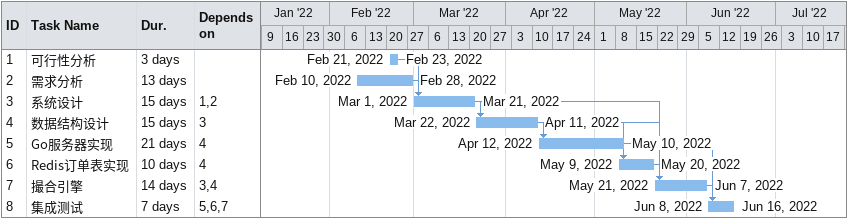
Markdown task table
| ID | Task | Duration | Start | Finish | Predecessors |
|---|---|---|---|---|---|
| 1 | 可行性分析 | 3d | 2022-02-21 | 2022-02-23 |  |
| 2 | 需求分析 | 13d | 2022-02-10 | 2022-02-28 |  |
| 3 | 系统设计 | 15d | 2022-03-01 | 2022-03-21 | 1, 2 |
| 4 | 数据结构设计 | 15d | 2022-03-22 | 2022-04-11 | 3 |
| 5 | Go服务器实现 | 21d | 2022-04-12 | 2022-05-10 | 4 |
| 6 | Redis订单表实现 | 10d | 2022-05-09 | 2022-05-20 | 4 |
| 7 | 撮合引擎 | 14d | 2022-05-21 | 2022-06-07 | 3, 4 |
| 8 | 集成测试 | 7d | 2022-06-08 | 2022-06-16 | 5, 6, 7 |
